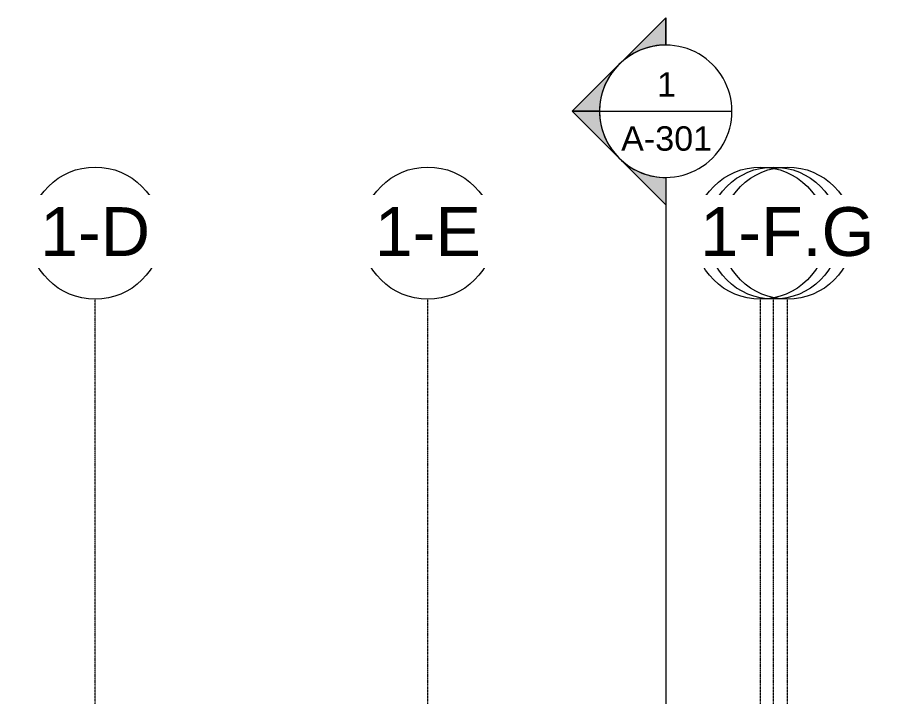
# Model space of a CAD drawing. Header units: inches. Extents: x -23034 to -8448, y -290 to 853.
# Drawn here: x -21682 to -21040, y 361 to 853 of the extents above; entities that cross this region are included whole.
import ezdxf

# ---------------------------------------------------------------- set-up
doc = ezdxf.new("R2010")
doc.units = ezdxf.units.IN
doc.header["$MEASUREMENT"] = 0
doc.linetypes.add('Grid Line 1_2_', pattern=[0.8749999999999999, 0.4999999999999999, -0.125, 0.125, -0.125])
for name, color, linetype, lineweight in [('G-ANNO-SYMB', 111, 'Continuous', 9), ('S-GRID', 1, 'Continuous', 9), ('S-GRID-IDEN', 1, 'Continuous', 9)]:
    doc.layers.add(name, color=color, linetype=linetype, lineweight=lineweight)
doc.styles.add('Arial', font='arial.ttf', dxfattribs={"height": 35.40718562874248})
doc.styles.add('Arial_1', font='arial.ttf', dxfattribs={"height": 17.70359281437124})

# ---------------------------------------------------------------- blocks, each defined once
blk = doc.blocks.new('Grid - Grid Head - Circle-14747-Section 15')
at = {"layer": 'S-GRID-IDEN'}
blk.add_circle((-21143.80281039637, 696.6588239577899), 48, dxfattribs=at)
blk = doc.blocks.new('Section - Section Head - Filled-1526-Section 15')
at = {"layer": 'G-ANNO-SYMB'}
h = blk.add_hatch(color=256, dxfattribs=at)
edge = h.paths.add_edge_path(flags=0)
edge.add_arc((-22059.8330880685, 593.1570754422742), 48.06247118192713, 89.99999999999989, 132.0783950246226, ccw=False)
edge.add_line((-22059.8330880685, 641.2195466242014), (-22059.8330880685, 661.0393264361825))
edge.add_line((-22059.8330880685, 661.0393264361825), (-22092.04199878177, 628.8304157229086))
h = blk.add_hatch(color=256, dxfattribs=at)
edge = h.paths.add_edge_path(flags=0)
edge.add_line((-22093.77421356545, 627.0982009392283), (-22127.7153390624, 593.1570754422742))
edge.add_line((-22127.7153390624, 593.1570754422742), (-22107.8330880685, 593.157075442274))
edge.add_arc((-22059.8330880685, 593.1570754422735), 48.00000000000296, 135, 179.9999999999997, ccw=False)
h = blk.add_hatch(color=256, dxfattribs=at)
edge = h.paths.add_edge_path(flags=0)
edge.add_arc((-22059.8330880685, 593.157075442274), 47.99999999999977, 180.0000000000001, 224.9999999999984, ccw=False)
edge.add_line((-22107.8330880685, 593.1570754422742), (-22127.7153390624, 593.1570754422743))
edge.add_line((-22127.7153390624, 593.1570754422743), (-22093.77421356545, 559.21594994532))
h = blk.add_hatch(color=256, dxfattribs=at)
edge = h.paths.add_edge_path(flags=0)
edge.add_line((-22092.04199878177, 557.4837351616393), (-22059.8330880685, 525.2748244483652))
edge.add_line((-22059.8330880685, 525.2748244483652), (-22059.8330880685, 545.0946042603463))
edge.add_arc((-22059.8330880685, 593.1570754422737), 48.06247118192778, 227.9216049753765, 270, ccw=False)
for p, q in [((-22127.7153390624, 593.1570754422743), (-22059.8330880685, 661.0393264361825)), ((-22092.04199878177, 628.8304157229086), (-22059.8330880685, 661.0393264361825)), ((-22059.8330880685, 641.157075442274), (-22059.8330880685, 661.0393264361825)), ((-22059.8330880685, 661.0393264361825), (-22059.8330880685, 641.2195466242014)), ((-22127.7153390624, 593.1570754422742), (-22093.77421356545, 627.0982009392283)), ((-22127.7153390624, 593.1570754422743), (-22059.8330880685, 525.2748244483656)), ((-22107.8330880685, 593.157075442274), (-22127.7153390624, 593.1570754422742)), ((-22093.77421356545, 559.21594994532), (-22127.7153390624, 593.1570754422743)), ((-22127.7153390624, 593.1570754422743), (-22107.8330880685, 593.1570754422742)), ((-22059.8330880685, 525.2748244483652), (-22092.04199878177, 557.4837351616393)), ((-22059.8330880685, 545.157075442274), (-22059.8330880685, 525.2748244483656)), ((-22059.8330880685, 545.0946042603463), (-22059.8330880685, 525.2748244483652))]:
    blk.add_line(p, q, dxfattribs=at)
for centre, radius, start, end in [((-22059.8330880685, 593.157075442274), 47.99999999999989, 89.99999999999987, 269.9999999999995), ((-22059.8330880685, 593.1570754422742), 48.06247118192713, 89.99999999999953, 132.0783950246223), ((-22059.8330880685, 593.157075442274), 47.99999999999994, 269.9999999999996, 89.99999999999993), ((-22059.8330880685, 593.1570754422735), 48.00000000000296, 134.9999999999997, 179.9999999999993), ((-22059.8330880685, 593.157075442274), 47.99999999999977, 179.9999999999997, 224.999999999998), ((-22059.8330880685, 593.1570754422737), 48.06247118192778, 227.9216049753762, 269.9999999999996)]:
    blk.add_arc(centre, radius, start, end, dxfattribs=at)

msp = doc.modelspace()

# ---------------------------------------------------------------- linework, layer by layer
at = {"layer": 'G-ANNO-SYMB'}
for p, q in [((-21260.52260997757, 785.1570754422739), (-21164.52260997757, 785.1570754422739)), ((-21212.52260997759, 737.1570754422744), (-21212.52260997759, -79.66080684492756))]:
    msp.add_line(p, q, dxfattribs=at)
at = {"layer": 'S-GRID', "linetype": 'Grid Line 1_2_'}
for p, q in [((-21626.30281039639, -132), (-21626.30281039639, 648.6588239577904)), ((-21626.30281039639, -132), (-21626.30281039639, 648.6588239577904)), ((-21385.05281039639, -132), (-21385.05281039639, 648.6588239577904)), ((-21385.05281039638, -132), (-21385.05281039638, 648.6588239577904)), ((-21143.80281039639, -132), (-21143.80281039639, 648.6588239577904)), ((-21134.30281039635, -132), (-21134.30281039635, 648.6588239577904)), ((-21124.30281039635, -132), (-21124.30281039635, 648.6588239577904))]:
    msp.add_line(p, q, dxfattribs=at)

# ---------------------------------------------------------------- block references
at = {"layer": 'S-GRID-IDEN'}
for p in [(-482.4999999999881, 0), (-241.2499999999872, 0), (0, 0)]:
    msp.add_blockref('Grid - Grid Head - Circle-14747-Section 15', p, dxfattribs=at)

# ---------------------------------------------------------------- texts
at = {"layer": 'G-ANNO-SYMB', "char_height": 17.70359281437124, "attachment_point": 2, "line_spacing_factor": 0.9385317878468563, "style": 'Arial_1'}
for s, insert, width in [('1', (-21211.90787001569, 813.4953245809786), 16.41599999999998), ('A-301', (-21211.9078700157, 774.222836202313), 78.62399999999991)]:
    msp.add_mtext(s, dxfattribs=dict(at, insert=insert, width=width))

# ---------------------------------------------------------------- next in the draw order: texts
at = {"layer": 'S-GRID-IDEN', "char_height": 35.40718562874248, "width": 85.10399999999991, "attachment_point": 2, "line_spacing_factor": 0.9385317878468563, "style": 'Arial', "bg_fill": 3, "box_fill_scale": 1.25, "bg_fill_color": 0, "bg_fill_transparency": 0}
for s, insert in [('3-6', (-21626.31203769844, 715.5325608676554)), ('3-7', (-21385.06203769844, 715.5325608676554)), ('3-8', (-21143.81203769844, 715.5325608676554))]:
    msp.add_mtext(s, dxfattribs=dict(at, insert=insert))

# ---------------------------------------------------------------- next in the draw order: block references
at = {"layer": 'G-ANNO-SYMB'}
msp.add_blockref('Section - Section Head - Filled-1526-Section 15', (847.3104780909406, 191.9999999999997), dxfattribs=at)
at = {"layer": 'S-GRID-IDEN'}
for p in [(-482.4999999999881, 0), (-241.2499999999872, 0), (9.500000000047292, 0)]:
    msp.add_blockref('Grid - Grid Head - Circle-14747-Section 15', p, dxfattribs=at)

# ---------------------------------------------------------------- next in the draw order: texts
at = {"layer": 'S-GRID-IDEN', "char_height": 35.40718562874248, "attachment_point": 2, "line_spacing_factor": 0.9385317878468563, "style": 'Arial', "bg_fill": 3, "box_fill_scale": 1.25, "bg_fill_color": 0, "bg_fill_transparency": 0}
for s, insert, width in [('1-D', (-21626.31203769844, 715.5325608676554), 94.60799999999989), ('1-E', (-21385.06203769844, 715.5325608676554), 91.5839999999999), ('1-F', (-21134.3120376984, 715.5325608676554), 88.1279999999999)]:
    msp.add_mtext(s, dxfattribs=dict(at, insert=insert, width=width))

# ---------------------------------------------------------------- next in the draw order: block references
at = {"layer": 'S-GRID-IDEN'}
msp.add_blockref('Grid - Grid Head - Circle-14747-Section 15', (19.50000000004911, 0), dxfattribs=at)

# ---------------------------------------------------------------- next in the draw order: texts
at = {"layer": 'S-GRID-IDEN', "insert": (-21124.31203769841, 715.5325608676554), "char_height": 35.40718562874248, "width": 150.3359999999998, "attachment_point": 2, "line_spacing_factor": 0.9385317878468563, "style": 'Arial', "bg_fill": 3, "box_fill_scale": 1.25, "bg_fill_color": 0, "bg_fill_transparency": 0}
msp.add_mtext('1-F.G', dxfattribs=at)

doc.saveas('drawing.dxf')
